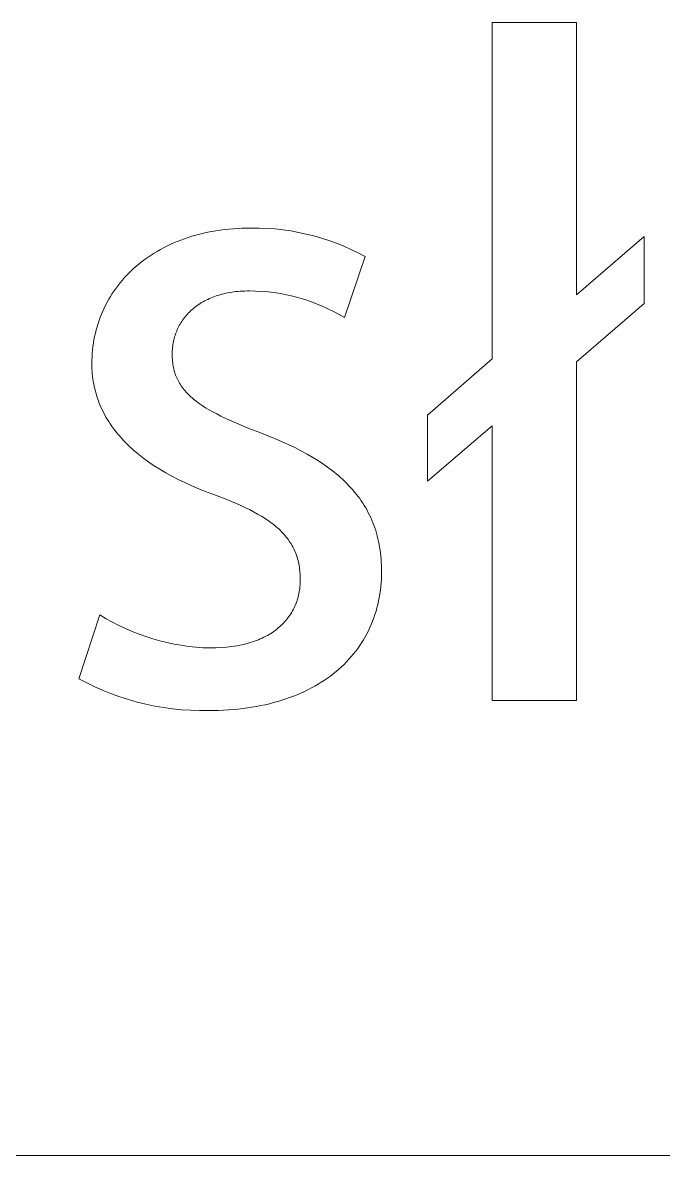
# Model space of a CAD drawing. Header units: millimetres. Extents: x -582 to 3448, y -204 to 2611.
# Drawn here: x 2684.58 to 2711.65, y -204.25 to -156.4 of the extents above; entities that cross this region are included whole.
import ezdxf

# ---------------------------------------------------------------- set-up
doc = ezdxf.new("R2010")
doc.units = ezdxf.units.MM
doc.header["$MEASUREMENT"] = 0
doc.layers.add('Domyślny', color=7, linetype='Continuous', true_color=0x000000)

msp = doc.modelspace()

# ---------------------------------------------------------------- linework, layer by layer
at = {"layer": 'Domyślny', "color": 18, "lineweight": 15, "true_color": 0x000000}
for p, q in [((2704.416, -170.596), (2704.416, -156.397)), ((2704.416, -156.397), (2707.972, -156.397)), ((2707.972, -156.397), (2707.972, -167.898)), ((2693.471, -165.103), (2693.659, -165.09)), ((2693.659, -165.09), (2693.85, -165.08)), ((2693.85, -165.08), (2694.043, -165.075)), ((2694.043, -165.075), (2694.239, -165.073)), ((2694.239, -165.073), (2694.573, -165.075)), ((2694.573, -165.075), (2694.906, -165.089)), ((2694.906, -165.089), (2695.239, -165.114)), ((2691.26, -165.583), (2691.414, -165.527)), ((2691.414, -165.527), (2691.571, -165.474)), ((2691.571, -165.474), (2691.73, -165.423)), ((2691.73, -165.423), (2691.892, -165.376)), ((2691.892, -165.376), (2692.057, -165.333)), ((2692.057, -165.333), (2692.225, -165.292)), ((2692.225, -165.292), (2692.395, -165.255)), ((2692.395, -165.255), (2692.568, -165.221)), ((2692.568, -165.221), (2692.743, -165.19)), ((2692.743, -165.19), (2692.921, -165.163)), ((2692.921, -165.163), (2693.102, -165.14)), ((2693.102, -165.14), (2693.285, -165.119)), ((2693.285, -165.119), (2693.471, -165.103)), ((2695.239, -165.114), (2695.571, -165.15)), ((2695.571, -165.15), (2695.902, -165.198)), ((2695.902, -165.198), (2696.23, -165.257)), ((2696.23, -165.257), (2696.557, -165.327)), ((2696.557, -165.327), (2696.881, -165.408)), ((2696.881, -165.408), (2697.201, -165.501)), ((2697.201, -165.501), (2697.519, -165.604)), ((2707.972, -167.898), (2710.831, -165.429)), ((2710.831, -165.429), (2710.831, -168.26)), ((2690.261, -166.058), (2690.395, -165.982)), ((2690.395, -165.982), (2690.532, -165.908)), ((2690.532, -165.908), (2690.672, -165.837)), ((2690.672, -165.837), (2690.815, -165.77)), ((2690.815, -165.77), (2690.96, -165.704)), ((2690.96, -165.704), (2691.109, -165.642)), ((2691.109, -165.642), (2691.26, -165.583)), ((2697.519, -165.604), (2697.833, -165.719)), ((2697.833, -165.719), (2698.142, -165.843)), ((2698.142, -165.843), (2698.448, -165.979)), ((2698.448, -165.979), (2698.748, -166.125)), ((2689.518, -166.57), (2689.635, -166.479)), ((2689.635, -166.479), (2689.754, -166.389)), ((2689.754, -166.389), (2689.876, -166.303)), ((2689.876, -166.303), (2690.002, -166.219)), ((2690.002, -166.219), (2690.13, -166.137)), ((2690.13, -166.137), (2690.261, -166.058)), ((2699.043, -166.281), (2698.171, -168.858)), ((2698.748, -166.125), (2699.043, -166.281)), ((2688.983, -167.063), (2689.084, -166.96)), ((2689.084, -166.96), (2689.188, -166.859)), ((2689.188, -166.859), (2689.295, -166.761)), ((2689.295, -166.761), (2689.405, -166.664)), ((2689.405, -166.664), (2689.518, -166.57)), ((2688.611, -167.497), (2688.699, -167.385)), ((2688.699, -167.385), (2688.79, -167.276)), ((2688.79, -167.276), (2688.885, -167.169)), ((2688.885, -167.169), (2688.983, -167.063)), ((2688.218, -168.083), (2688.29, -167.962)), ((2688.29, -167.962), (2688.365, -167.843)), ((2688.365, -167.843), (2688.444, -167.726)), ((2688.444, -167.726), (2688.526, -167.61)), ((2688.526, -167.61), (2688.611, -167.497)), ((2692.76, -167.942), (2692.685, -167.968)), ((2692.836, -167.917), (2692.76, -167.942)), ((2692.914, -167.894), (2692.836, -167.917)), ((2692.994, -167.872), (2692.914, -167.894)), ((2693.075, -167.851), (2692.994, -167.872)), ((2693.157, -167.832), (2693.075, -167.851)), ((2693.241, -167.815), (2693.157, -167.832)), ((2693.326, -167.799), (2693.241, -167.815)), ((2693.413, -167.785), (2693.326, -167.799)), ((2693.501, -167.772), (2693.413, -167.785)), ((2693.591, -167.761), (2693.501, -167.772)), ((2693.682, -167.752), (2693.591, -167.761)), ((2693.774, -167.744), (2693.682, -167.752)), ((2693.868, -167.738), (2693.774, -167.744)), ((2693.963, -167.734), (2693.868, -167.738)), ((2694.06, -167.731), (2693.963, -167.734)), ((2694.158, -167.73), (2694.06, -167.731)), ((2694.422, -167.735), (2694.158, -167.73)), ((2694.685, -167.749), (2694.422, -167.735)), ((2694.948, -167.772), (2694.685, -167.749)), ((2695.21, -167.803), (2694.948, -167.772)), ((2695.471, -167.844), (2695.21, -167.803)), ((2695.73, -167.893), (2695.471, -167.844)), ((2695.987, -167.952), (2695.73, -167.893)), ((2696.242, -168.019), (2695.987, -167.952)), ((2688.022, -168.456), (2688.084, -168.33)), ((2688.084, -168.33), (2688.149, -168.205)), ((2688.149, -168.205), (2688.218, -168.083)), ((2691.844, -168.428), (2691.79, -168.472)), ((2691.9, -168.386), (2691.844, -168.428)), ((2691.957, -168.344), (2691.9, -168.386)), ((2692.015, -168.304), (2691.957, -168.344)), ((2692.076, -168.264), (2692.015, -168.304)), ((2692.137, -168.226), (2692.076, -168.264)), ((2692.2, -168.19), (2692.137, -168.226)), ((2692.265, -168.154), (2692.2, -168.19)), ((2692.331, -168.12), (2692.265, -168.154)), ((2692.399, -168.087), (2692.331, -168.12)), ((2692.468, -168.055), (2692.399, -168.087)), ((2692.539, -168.025), (2692.468, -168.055)), ((2692.611, -167.996), (2692.539, -168.025)), ((2692.685, -167.968), (2692.611, -167.996)), ((2696.495, -168.094), (2696.242, -168.019)), ((2696.745, -168.178), (2696.495, -168.094)), ((2696.991, -168.271), (2696.745, -168.178)), ((2697.235, -168.372), (2696.991, -168.271)), ((2697.475, -168.481), (2697.235, -168.372)), ((2710.831, -168.26), (2707.972, -170.73)), ((2687.808, -168.975), (2687.857, -168.843)), ((2687.857, -168.843), (2687.908, -168.712)), ((2687.908, -168.712), (2687.964, -168.583)), ((2687.964, -168.583), (2688.022, -168.456)), ((2691.373, -168.913), (2691.335, -168.967)), ((2691.413, -168.86), (2691.373, -168.913)), ((2691.455, -168.808), (2691.413, -168.86)), ((2691.498, -168.757), (2691.455, -168.808)), ((2691.543, -168.707), (2691.498, -168.757)), ((2691.589, -168.658), (2691.543, -168.707)), ((2691.637, -168.61), (2691.589, -168.658)), ((2691.686, -168.563), (2691.637, -168.61)), ((2691.737, -168.517), (2691.686, -168.563)), ((2691.79, -168.472), (2691.737, -168.517)), ((2697.711, -168.599), (2697.475, -168.481)), ((2697.943, -168.724), (2697.711, -168.599)), ((2698.171, -168.858), (2697.943, -168.724)), ((2687.65, -169.517), (2687.684, -169.38)), ((2687.684, -169.38), (2687.722, -169.243)), ((2687.722, -169.243), (2687.763, -169.109)), ((2687.763, -169.109), (2687.808, -168.975)), ((2691.11, -169.366), (2691.085, -169.427)), ((2691.138, -169.307), (2691.11, -169.366)), ((2691.166, -169.248), (2691.138, -169.307)), ((2691.197, -169.19), (2691.166, -169.248)), ((2691.229, -169.133), (2691.197, -169.19)), ((2691.263, -169.077), (2691.229, -169.133)), ((2691.298, -169.021), (2691.263, -169.077)), ((2691.335, -168.967), (2691.298, -169.021)), ((2687.568, -169.936), (2687.591, -169.795)), ((2687.591, -169.795), (2687.619, -169.656)), ((2687.619, -169.656), (2687.65, -169.517)), ((2690.951, -169.866), (2690.938, -169.931)), ((2690.965, -169.802), (2690.951, -169.866)), ((2690.981, -169.738), (2690.965, -169.802)), ((2690.998, -169.674), (2690.981, -169.738)), ((2691.017, -169.611), (2690.998, -169.674)), ((2691.038, -169.549), (2691.017, -169.611)), ((2691.061, -169.487), (2691.038, -169.549)), ((2691.085, -169.427), (2691.061, -169.487)), ((2687.518, -170.366), (2687.531, -170.222)), ((2687.531, -170.222), (2687.548, -170.079)), ((2687.548, -170.079), (2687.568, -169.936)), ((2690.898, -170.333), (2690.897, -170.401)), ((2690.9, -170.265), (2690.898, -170.333)), ((2690.905, -170.197), (2690.9, -170.265)), ((2690.91, -170.13), (2690.905, -170.197)), ((2690.918, -170.063), (2690.91, -170.13)), ((2690.927, -169.997), (2690.918, -170.063)), ((2690.938, -169.931), (2690.927, -169.997)), ((2687.502, -170.804), (2687.503, -170.657)), ((2687.503, -170.913), (2687.502, -170.804)), ((2687.503, -170.657), (2687.509, -170.511)), ((2687.509, -170.511), (2687.518, -170.366)), ((2690.897, -170.401), (2690.898, -170.476)), ((2690.898, -170.476), (2690.9, -170.549)), ((2690.9, -170.549), (2690.905, -170.622)), ((2690.905, -170.622), (2690.911, -170.693)), ((2690.911, -170.693), (2690.918, -170.763)), ((2690.918, -170.763), (2690.928, -170.832)), ((2690.928, -170.832), (2690.939, -170.899)), ((2701.678, -172.984), (2704.416, -170.596)), ((2707.972, -170.73), (2707.972, -185.036)), ((2687.506, -171.021), (2687.503, -170.913)), ((2687.513, -171.129), (2687.506, -171.021)), ((2687.521, -171.237), (2687.513, -171.129)), ((2687.532, -171.343), (2687.521, -171.237)), ((2690.939, -170.899), (2690.952, -170.966)), ((2690.952, -170.966), (2690.966, -171.032)), ((2690.966, -171.032), (2690.982, -171.096)), ((2690.982, -171.096), (2691, -171.16)), ((2691, -171.16), (2691.02, -171.222)), ((2691.02, -171.222), (2691.042, -171.284)), ((2691.042, -171.284), (2691.065, -171.344)), ((2687.546, -171.449), (2687.532, -171.343)), ((2687.562, -171.555), (2687.546, -171.449)), ((2687.58, -171.66), (2687.562, -171.555)), ((2687.601, -171.764), (2687.58, -171.66)), ((2687.624, -171.868), (2687.601, -171.764)), ((2691.065, -171.344), (2691.09, -171.404)), ((2691.09, -171.404), (2691.117, -171.462)), ((2691.117, -171.462), (2691.146, -171.52)), ((2691.146, -171.52), (2691.176, -171.577)), ((2691.176, -171.577), (2691.208, -171.633)), ((2691.208, -171.633), (2691.242, -171.689)), ((2691.242, -171.689), (2691.278, -171.743)), ((2691.278, -171.743), (2691.316, -171.797)), ((2687.65, -171.971), (2687.624, -171.868)), ((2687.678, -172.073), (2687.65, -171.971)), ((2687.709, -172.174), (2687.678, -172.073)), ((2687.742, -172.275), (2687.709, -172.174)), ((2691.316, -171.797), (2691.355, -171.85)), ((2691.355, -171.85), (2691.397, -171.903)), ((2691.397, -171.903), (2691.44, -171.954)), ((2691.44, -171.954), (2691.485, -172.006)), ((2691.485, -172.006), (2691.531, -172.056)), ((2691.531, -172.056), (2691.58, -172.106)), ((2691.58, -172.106), (2691.63, -172.155)), ((2691.63, -172.155), (2691.683, -172.204)), ((2691.683, -172.204), (2691.737, -172.252)), ((2691.737, -172.252), (2691.793, -172.3)), ((2687.778, -172.376), (2687.742, -172.275)), ((2687.816, -172.475), (2687.778, -172.376)), ((2687.857, -172.574), (2687.816, -172.475)), ((2687.9, -172.672), (2687.857, -172.574)), ((2687.946, -172.77), (2687.9, -172.672)), ((2691.793, -172.3), (2691.851, -172.347)), ((2691.851, -172.347), (2691.91, -172.394)), ((2691.91, -172.394), (2691.972, -172.44)), ((2691.972, -172.44), (2692.036, -172.486)), ((2692.036, -172.486), (2692.168, -172.577)), ((2692.168, -172.577), (2692.309, -172.667)), ((2692.309, -172.667), (2692.456, -172.755)), ((2687.994, -172.867), (2687.946, -172.77)), ((2688.045, -172.963), (2687.994, -172.867)), ((2688.098, -173.058), (2688.045, -172.963)), ((2688.154, -173.153), (2688.098, -173.058)), ((2688.212, -173.247), (2688.154, -173.153)), ((2692.456, -172.755), (2692.612, -172.843)), ((2692.612, -172.843), (2692.775, -172.93)), ((2692.775, -172.93), (2692.947, -173.017)), ((2692.947, -173.017), (2693.312, -173.189)), ((2693.312, -173.189), (2693.71, -173.362)), ((2701.678, -175.762), (2701.678, -172.984)), ((2688.273, -173.34), (2688.212, -173.247)), ((2688.336, -173.432), (2688.273, -173.34)), ((2688.402, -173.524), (2688.336, -173.432)), ((2688.471, -173.615), (2688.402, -173.524)), ((2688.542, -173.705), (2688.471, -173.615)), ((2688.615, -173.794), (2688.542, -173.705)), ((2693.71, -173.362), (2694.139, -173.537)), ((2694.139, -173.537), (2694.601, -173.716)), ((2704.416, -173.427), (2701.678, -175.762)), ((2704.416, -185.036), (2704.416, -173.427)), ((2688.691, -173.883), (2688.615, -173.794)), ((2688.77, -173.971), (2688.691, -173.883)), ((2688.851, -174.058), (2688.77, -173.971)), ((2688.935, -174.144), (2688.851, -174.058)), ((2689.021, -174.23), (2688.935, -174.144)), ((2694.601, -173.716), (2694.915, -173.837)), ((2694.915, -173.837), (2695.218, -173.96)), ((2695.218, -173.96), (2695.512, -174.086)), ((2695.512, -174.086), (2695.797, -174.216)), ((2689.11, -174.314), (2689.021, -174.23)), ((2689.201, -174.398), (2689.11, -174.314)), ((2689.295, -174.481), (2689.201, -174.398)), ((2689.392, -174.563), (2689.295, -174.481)), ((2689.491, -174.645), (2689.392, -174.563)), ((2689.697, -174.805), (2689.491, -174.645)), ((2695.797, -174.216), (2696.071, -174.348)), ((2696.071, -174.348), (2696.336, -174.483)), ((2696.336, -174.483), (2696.591, -174.622)), ((2696.591, -174.622), (2696.837, -174.764)), ((2689.914, -174.962), (2689.697, -174.805)), ((2690.14, -175.115), (2689.914, -174.962)), ((2690.378, -175.265), (2690.14, -175.115)), ((2696.837, -174.764), (2697.072, -174.91)), ((2697.072, -174.91), (2697.298, -175.06)), ((2697.298, -175.06), (2697.514, -175.214)), ((2690.626, -175.411), (2690.378, -175.265)), ((2690.884, -175.554), (2690.626, -175.411)), ((2691.153, -175.693), (2690.884, -175.554)), ((2697.514, -175.214), (2697.618, -175.292)), ((2697.618, -175.292), (2697.72, -175.372)), ((2697.72, -175.372), (2697.819, -175.452)), ((2697.819, -175.452), (2697.916, -175.534)), ((2697.916, -175.534), (2698.01, -175.616)), ((2698.01, -175.616), (2698.102, -175.7)), ((2691.432, -175.829), (2691.153, -175.693)), ((2691.722, -175.961), (2691.432, -175.829)), ((2692.022, -176.088), (2691.722, -175.961)), ((2692.333, -176.213), (2692.022, -176.088)), ((2698.102, -175.7), (2698.191, -175.785)), ((2698.191, -175.785), (2698.278, -175.871)), ((2698.278, -175.871), (2698.362, -175.958)), ((2698.362, -175.958), (2698.444, -176.046)), ((2698.444, -176.046), (2698.524, -176.135)), ((2692.655, -176.333), (2692.333, -176.213)), ((2693.13, -176.514), (2692.655, -176.333)), ((2693.567, -176.695), (2693.13, -176.514)), ((2698.524, -176.135), (2698.601, -176.226)), ((2698.601, -176.226), (2698.675, -176.318)), ((2698.675, -176.318), (2698.747, -176.411)), ((2698.747, -176.411), (2698.817, -176.505)), ((2698.817, -176.505), (2698.884, -176.601)), ((2693.772, -176.786), (2693.567, -176.695)), ((2693.969, -176.877), (2693.772, -176.786)), ((2694.156, -176.97), (2693.969, -176.877)), ((2694.335, -177.063), (2694.156, -176.97)), ((2698.884, -176.601), (2698.948, -176.698)), ((2698.948, -176.698), (2699.01, -176.796)), ((2699.01, -176.796), (2699.07, -176.896)), ((2699.07, -176.896), (2699.126, -176.997)), ((2699.126, -176.997), (2699.181, -177.099)), ((2694.505, -177.157), (2694.335, -177.063)), ((2694.667, -177.252), (2694.505, -177.157)), ((2694.821, -177.348), (2694.667, -177.252)), ((2694.966, -177.446), (2694.821, -177.348)), ((2695.036, -177.496), (2694.966, -177.446)), ((2695.103, -177.545), (2695.036, -177.496)), ((2699.181, -177.099), (2699.233, -177.203)), ((2699.233, -177.203), (2699.282, -177.308)), ((2699.282, -177.308), (2699.329, -177.415)), ((2699.329, -177.415), (2699.374, -177.522)), ((2699.374, -177.522), (2699.415, -177.632)), ((2695.169, -177.596), (2695.103, -177.545)), ((2695.232, -177.646), (2695.169, -177.596)), ((2695.294, -177.698), (2695.232, -177.646)), ((2695.353, -177.749), (2695.294, -177.698)), ((2695.411, -177.802), (2695.353, -177.749)), ((2695.467, -177.854), (2695.411, -177.802)), ((2695.52, -177.908), (2695.467, -177.854)), ((2695.572, -177.961), (2695.52, -177.908)), ((2695.622, -178.016), (2695.572, -177.961)), ((2695.67, -178.071), (2695.622, -178.016)), ((2699.415, -177.632), (2699.455, -177.743)), ((2699.455, -177.743), (2699.492, -177.855)), ((2699.492, -177.855), (2699.526, -177.969)), ((2699.526, -177.969), (2699.558, -178.084)), ((2695.717, -178.127), (2695.67, -178.071)), ((2695.761, -178.183), (2695.717, -178.127)), ((2695.803, -178.24), (2695.761, -178.183)), ((2695.844, -178.297), (2695.803, -178.24)), ((2695.883, -178.356), (2695.844, -178.297)), ((2695.92, -178.415), (2695.883, -178.356)), ((2695.955, -178.474), (2695.92, -178.415)), ((2695.989, -178.535), (2695.955, -178.474)), ((2699.558, -178.084), (2699.587, -178.201)), ((2699.587, -178.201), (2699.614, -178.32)), ((2699.614, -178.32), (2699.638, -178.44)), ((2699.638, -178.44), (2699.66, -178.561)), ((2696.02, -178.596), (2695.989, -178.535)), ((2696.05, -178.658), (2696.02, -178.596)), ((2696.079, -178.721), (2696.05, -178.658)), ((2696.105, -178.784), (2696.079, -178.721)), ((2696.13, -178.849), (2696.105, -178.784)), ((2696.153, -178.914), (2696.13, -178.849)), ((2696.174, -178.98), (2696.153, -178.914)), ((2699.66, -178.561), (2699.679, -178.685)), ((2699.679, -178.685), (2699.695, -178.81)), ((2699.695, -178.81), (2699.709, -178.936)), ((2699.709, -178.936), (2699.721, -179.064)), ((2696.194, -179.047), (2696.174, -178.98)), ((2696.212, -179.116), (2696.194, -179.047)), ((2696.229, -179.184), (2696.212, -179.116)), ((2696.243, -179.254), (2696.229, -179.184)), ((2696.257, -179.325), (2696.243, -179.254)), ((2696.268, -179.397), (2696.257, -179.325)), ((2696.278, -179.47), (2696.268, -179.397)), ((2699.721, -179.064), (2699.73, -179.194)), ((2699.73, -179.194), (2699.736, -179.326)), ((2699.736, -179.326), (2699.74, -179.459)), ((2696.287, -179.544), (2696.278, -179.47)), ((2696.293, -179.619), (2696.287, -179.544)), ((2696.299, -179.695), (2696.293, -179.619)), ((2696.302, -179.772), (2696.299, -179.695)), ((2696.305, -179.85), (2696.302, -179.772)), ((2696.305, -179.93), (2696.305, -179.85)), ((2696.305, -180.004), (2696.305, -179.93)), ((2699.733, -179.912), (2699.724, -180.069)), ((2699.739, -179.754), (2699.733, -179.912)), ((2699.741, -179.594), (2699.739, -179.754)), ((2699.74, -179.459), (2699.741, -179.594)), ((2696.262, -180.441), (2696.273, -180.37)), ((2696.273, -180.37), (2696.283, -180.298)), ((2696.283, -180.298), (2696.291, -180.225)), ((2696.291, -180.225), (2696.297, -180.152)), ((2696.297, -180.152), (2696.302, -180.078)), ((2696.302, -180.078), (2696.305, -180.004)), ((2699.692, -180.377), (2699.671, -180.529)), ((2699.71, -180.224), (2699.692, -180.377)), ((2699.724, -180.069), (2699.71, -180.224)), ((2696.13, -180.923), (2696.155, -180.856)), ((2696.155, -180.856), (2696.177, -180.789)), ((2696.177, -180.789), (2696.198, -180.721)), ((2696.198, -180.721), (2696.216, -180.652)), ((2696.216, -180.652), (2696.233, -180.582)), ((2696.233, -180.582), (2696.249, -180.512)), ((2696.249, -180.512), (2696.262, -180.441)), ((2699.617, -180.829), (2699.584, -180.976)), ((2699.646, -180.68), (2699.617, -180.829)), ((2699.671, -180.529), (2699.646, -180.68)), ((2695.909, -181.367), (2695.946, -181.306)), ((2695.946, -181.306), (2695.982, -181.245)), ((2695.982, -181.245), (2696.015, -181.182)), ((2696.015, -181.182), (2696.047, -181.118)), ((2696.047, -181.118), (2696.076, -181.054)), ((2696.076, -181.054), (2696.104, -180.989)), ((2696.104, -180.989), (2696.13, -180.923)), ((2699.507, -181.264), (2699.463, -181.406)), ((2699.547, -181.121), (2699.507, -181.264)), ((2699.584, -180.976), (2699.547, -181.121)), ((2686.951, -184.117), (2687.837, -181.419)), ((2687.837, -181.419), (2688.102, -181.578)), ((2688.102, -181.578), (2688.371, -181.727)), ((2688.371, -181.727), (2688.646, -181.867)), ((2695.491, -181.871), (2695.545, -181.819)), ((2695.545, -181.819), (2695.597, -181.766)), ((2695.597, -181.766), (2695.647, -181.712)), ((2695.647, -181.712), (2695.696, -181.657)), ((2695.696, -181.657), (2695.742, -181.601)), ((2695.742, -181.601), (2695.787, -181.544)), ((2695.787, -181.544), (2695.829, -181.486)), ((2695.829, -181.486), (2695.87, -181.427)), ((2695.87, -181.427), (2695.909, -181.367)), ((2699.308, -181.82), (2699.249, -181.954)), ((2699.364, -181.684), (2699.308, -181.82)), ((2699.415, -181.546), (2699.364, -181.684)), ((2699.463, -181.406), (2699.415, -181.546)), ((2688.646, -181.867), (2688.924, -181.999)), ((2688.924, -181.999), (2689.208, -182.121)), ((2689.208, -182.121), (2689.495, -182.233)), ((2689.495, -182.233), (2689.785, -182.336)), ((2694.847, -182.323), (2694.92, -182.284)), ((2694.92, -182.284), (2694.992, -182.243)), ((2694.992, -182.243), (2695.061, -182.201)), ((2695.061, -182.201), (2695.128, -182.157)), ((2695.128, -182.157), (2695.193, -182.112)), ((2695.193, -182.112), (2695.257, -182.067)), ((2695.257, -182.067), (2695.318, -182.019)), ((2695.318, -182.019), (2695.378, -181.971)), ((2695.378, -181.971), (2695.435, -181.922)), ((2695.435, -181.922), (2695.491, -181.871)), ((2699.121, -182.216), (2699.051, -182.345)), ((2699.187, -182.086), (2699.121, -182.216)), ((2699.249, -181.954), (2699.187, -182.086)), ((2689.785, -182.336), (2690.079, -182.429)), ((2690.079, -182.429), (2690.376, -182.512)), ((2690.376, -182.512), (2690.675, -182.586)), ((2690.675, -182.586), (2690.977, -182.649)), ((2690.977, -182.649), (2691.28, -182.703)), ((2691.28, -182.703), (2691.586, -182.746)), ((2691.586, -182.746), (2691.892, -182.779)), ((2691.892, -182.779), (2692.199, -182.802)), ((2692.746, -182.811), (2692.977, -182.8)), ((2692.977, -182.8), (2693.2, -182.782)), ((2693.2, -182.782), (2693.308, -182.77)), ((2693.308, -182.77), (2693.414, -182.756)), ((2693.414, -182.756), (2693.519, -182.741)), ((2693.519, -182.741), (2693.621, -182.724)), ((2693.621, -182.724), (2693.721, -182.706)), ((2693.721, -182.706), (2693.82, -182.686)), ((2693.82, -182.686), (2693.916, -182.664)), ((2693.916, -182.664), (2694.011, -182.64)), ((2694.011, -182.64), (2694.103, -182.615)), ((2694.103, -182.615), (2694.194, -182.589)), ((2694.194, -182.589), (2694.282, -182.561)), ((2694.282, -182.561), (2694.369, -182.531)), ((2694.369, -182.531), (2694.453, -182.5)), ((2694.453, -182.5), (2694.536, -182.467)), ((2694.536, -182.467), (2694.617, -182.433)), ((2694.617, -182.433), (2694.696, -182.398)), ((2694.696, -182.398), (2694.773, -182.361)), ((2694.773, -182.361), (2694.847, -182.323)), ((2698.82, -182.716), (2698.735, -182.836)), ((2698.9, -182.595), (2698.82, -182.716)), ((2698.977, -182.471), (2698.9, -182.595)), ((2699.051, -182.345), (2698.977, -182.471)), ((2692.199, -182.802), (2692.507, -182.815)), ((2692.507, -182.815), (2692.746, -182.811)), ((2698.462, -183.182), (2698.363, -183.292)), ((2698.556, -183.069), (2698.462, -183.182)), ((2698.648, -182.954), (2698.556, -183.069)), ((2698.735, -182.836), (2698.648, -182.954)), ((2697.936, -183.711), (2697.82, -183.81)), ((2698.048, -183.61), (2697.936, -183.711)), ((2698.156, -183.507), (2698.048, -183.61)), ((2698.262, -183.401), (2698.156, -183.507)), ((2698.363, -183.292), (2698.262, -183.401)), ((2687.288, -184.294), (2686.951, -184.117)), ((2697.325, -184.179), (2697.192, -184.264)), ((2697.454, -184.09), (2697.325, -184.179)), ((2697.579, -183.999), (2697.454, -184.09)), ((2697.701, -183.906), (2697.579, -183.999)), ((2697.82, -183.81), (2697.701, -183.906)), ((2687.63, -184.459), (2687.288, -184.294)), ((2687.978, -184.612), (2687.63, -184.459)), ((2688.331, -184.752), (2687.978, -184.612)), ((2696.482, -184.652), (2696.33, -184.722)), ((2696.631, -184.58), (2696.482, -184.652)), ((2696.776, -184.505), (2696.631, -184.58)), ((2696.918, -184.428), (2696.776, -184.505)), ((2697.057, -184.348), (2696.918, -184.428)), ((2697.192, -184.264), (2697.057, -184.348)), ((2688.689, -184.881), (2688.331, -184.752)), ((2689.051, -184.997), (2688.689, -184.881)), ((2689.417, -185.1), (2689.051, -184.997)), ((2689.786, -185.19), (2689.417, -185.1)), ((2690.158, -185.268), (2689.786, -185.19)), ((2695.001, -185.169), (2694.821, -185.211)), ((2695.178, -185.123), (2695.001, -185.169)), ((2695.352, -185.075), (2695.178, -185.123)), ((2695.523, -185.024), (2695.352, -185.075)), ((2695.691, -184.969), (2695.523, -185.024)), ((2695.855, -184.912), (2695.691, -184.969)), ((2696.017, -184.851), (2695.855, -184.912)), ((2696.175, -184.788), (2696.017, -184.851)), ((2696.33, -184.722), (2696.175, -184.788)), ((2707.972, -185.036), (2704.416, -185.036)), ((2690.533, -185.333), (2690.158, -185.268)), ((2690.909, -185.384), (2690.533, -185.333)), ((2691.288, -185.423), (2690.909, -185.384)), ((2691.667, -185.448), (2691.288, -185.423)), ((2692.047, -185.46), (2691.667, -185.448)), ((2692.427, -185.459), (2692.047, -185.46)), ((2692.855, -185.452), (2692.427, -185.459)), ((2693.272, -185.431), (2692.855, -185.452)), ((2693.476, -185.415), (2693.272, -185.431)), ((2693.677, -185.396), (2693.476, -185.415)), ((2693.875, -185.373), (2693.677, -185.396)), ((2694.071, -185.347), (2693.875, -185.373)), ((2694.263, -185.318), (2694.071, -185.347)), ((2694.452, -185.285), (2694.263, -185.318)), ((2694.638, -185.25), (2694.452, -185.285)), ((2694.821, -185.211), (2694.638, -185.25)), ((3444.304, -204.25), (-582.112, -204.25)), ((3444.304, -204.25), (1925.068, -204.25))]:
    msp.add_line(p, q, dxfattribs=at)

doc.saveas('drawing.dxf')
